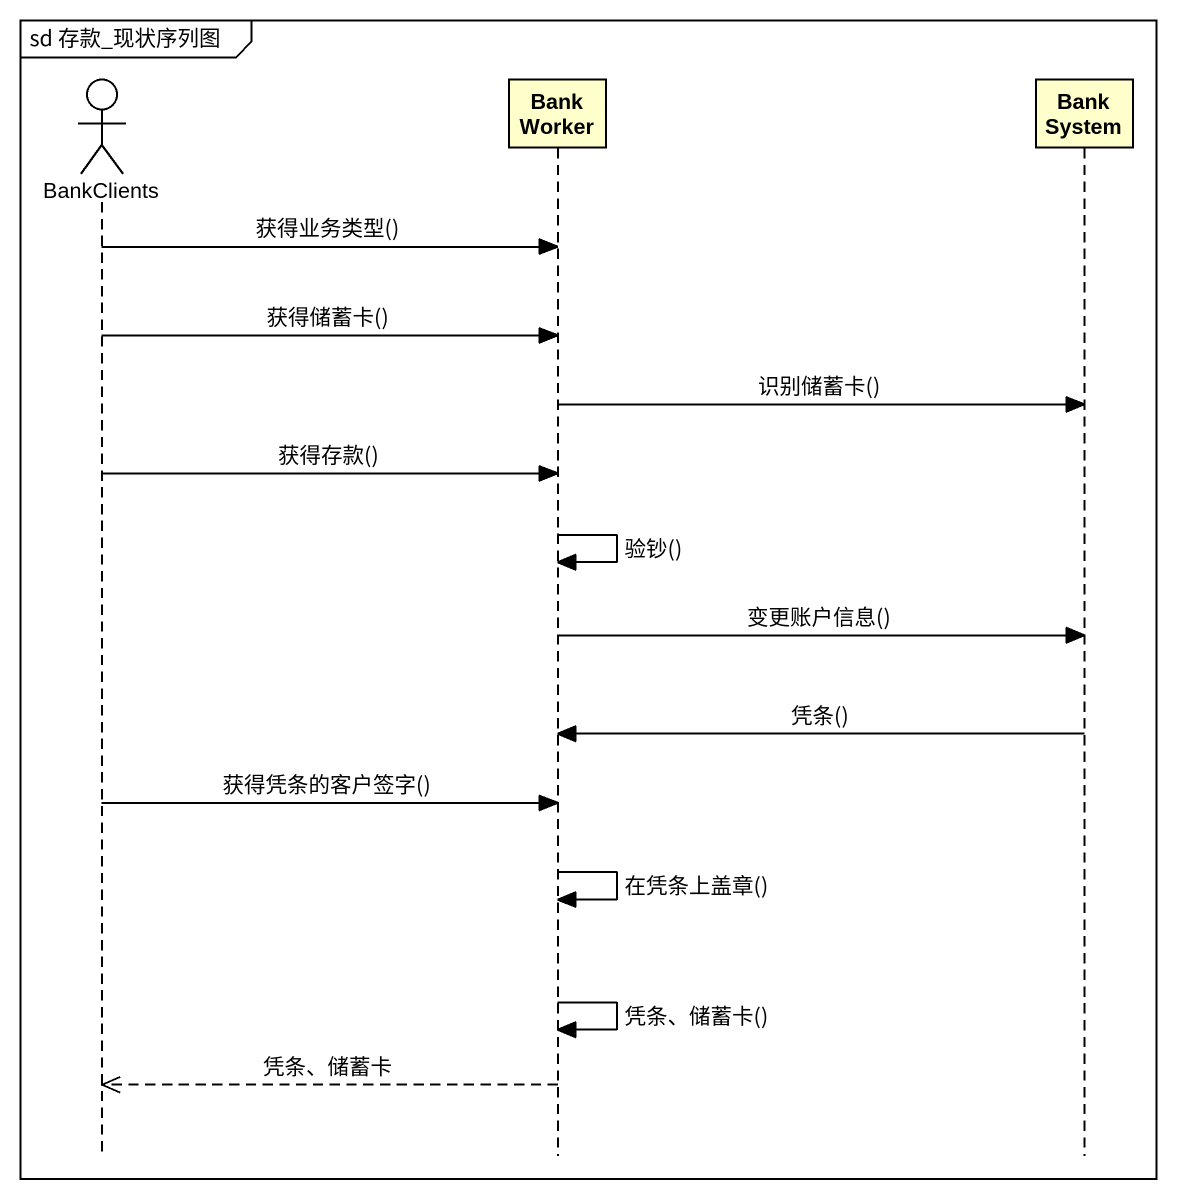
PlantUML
@startuml
mainframe sd 存款_现状序列图
hide footbox
actor BankClients
participant BankWorker
participant BankSystem

BankClients -> BankWorker : 获得业务类型()
BankClients -> BankWorker : 获得储蓄卡()
BankWorker -> BankSystem : 识别储蓄卡()
BankClients -> BankWorker : 获得存款()
BankWorker -> BankWorker : 验钞()
BankWorker -> BankSystem : 变更账户信息()
BankSystem -> BankWorker : 凭条()
BankClients -> BankWorker : 获得凭条的客户签字()
BankWorker -> BankWorker : 在凭条上盖章()
BankWorker -> BankWorker : 凭条、储蓄卡()
BankWorker -->> BankClients : 凭条、储蓄卡
@enduml
